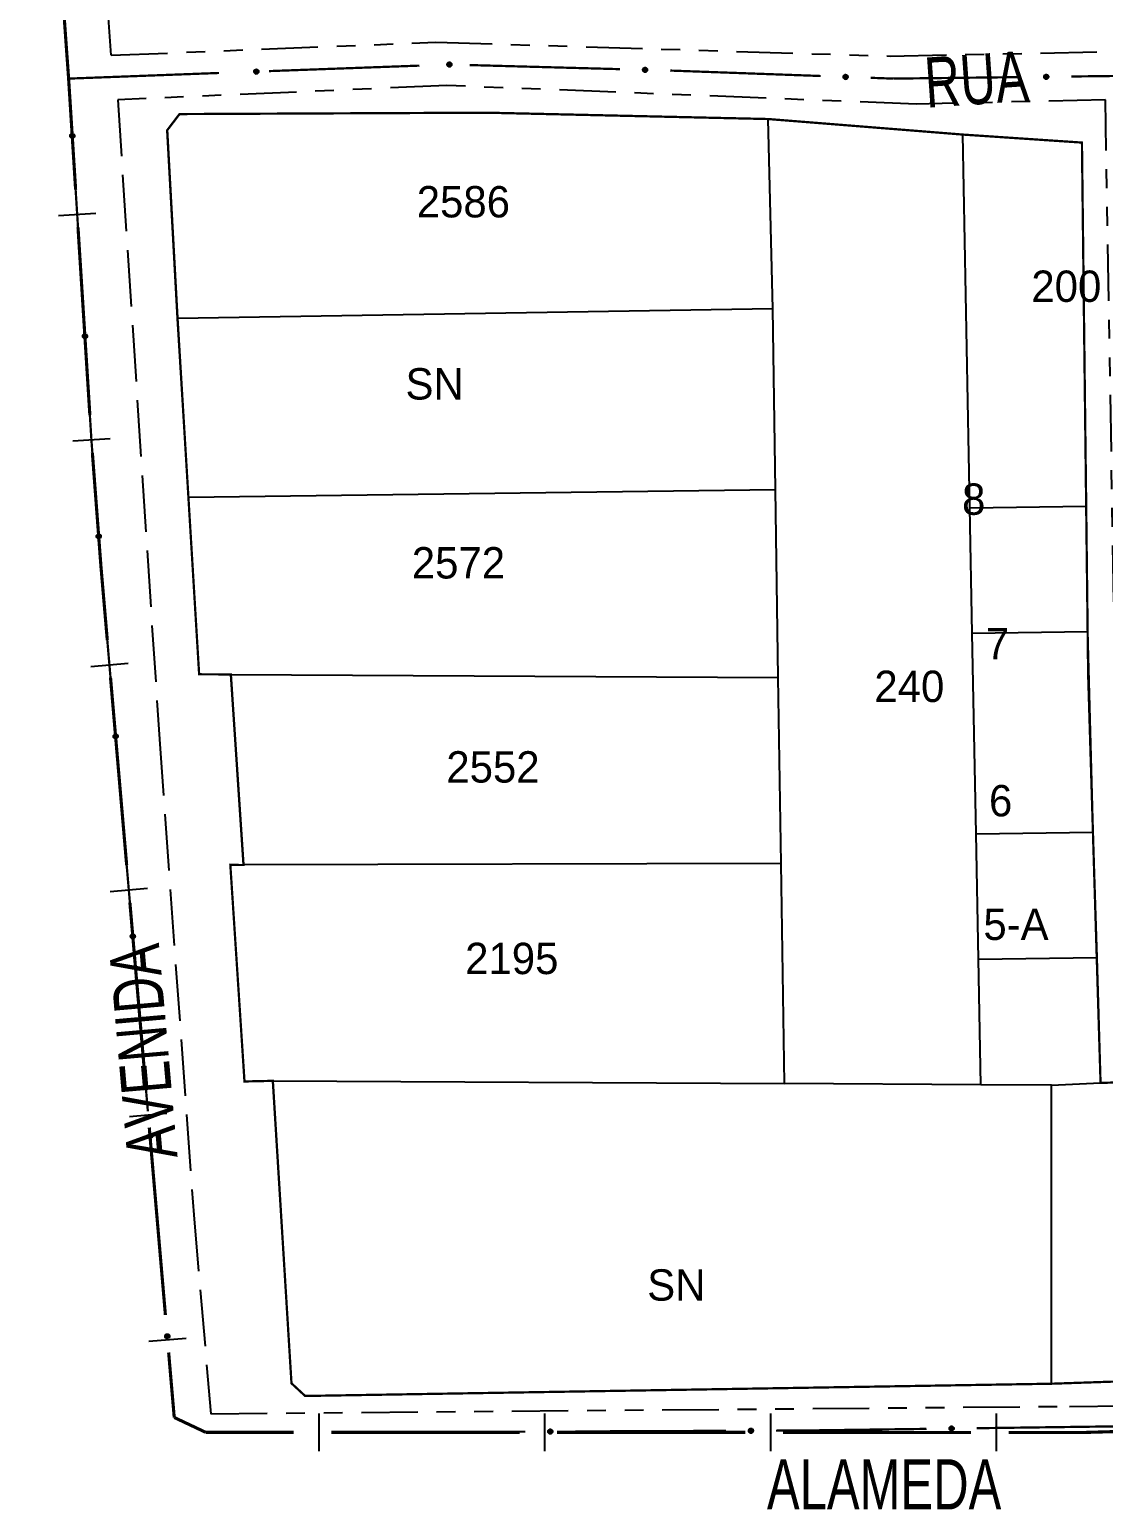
# Model space of a CAD drawing. Extents: x 203555 to 204724, y 4873703 to 4874787.
# Drawn here: x 203772.7 to 203858.4, y 4873703.3 to 4873821.3 of the extents above; entities that cross this region are included whole.
import ezdxf
from ezdxf.enums import TextEntityAlignment as Align

# ---------------------------------------------------------------- set-up
doc = ezdxf.new("R2010")
doc.units = 0
doc.header["$LTSCALE"] = 1.5
doc.header["$MEASUREMENT"] = 0
doc.linetypes.add('TRACO_11', pattern=[8, 3, -1, 3, -1])
doc.linetypes.add('TRACO_25', pattern=[8, 3, -1, 1, -1, 1, -1])
for name, color, linetype in [('CD_MALHA_LOTES', 7, 'CONTINUOUS'), ('LM-LIM-SETORES-BAIRROS', 250, 'CONTINUOUS'), ('RU-QUADRA', 210, 'CONTINUOUS'), ('SV-EIXO-RUA-N-PAV', 6, 'CONTINUOUS'), ('SV-EIXO-RUA-PAV', 20, 'CONTINUOUS'), ('SV-RUA-NAO-PAV', 7, 'CONTINUOUS'), ('SV-RUA-PAVIM', 7, 'CONTINUOUS'), ('SV-TXT-RUA-N-PAV', 7, 'CONTINUOUS'), ('SV-TXT-RUA-PAV', 7, 'CONTINUOUS'), ('Th_NmrPort', 1, 'CONTINUOUS')]:
    doc.layers.add(name, color=color, linetype=linetype)
doc.styles.add('ARIAL', font='ARIAL.SHX')

msp = doc.modelspace()

# ---------------------------------------------------------------- linework, layer by layer
at = {"layer": 'CD_MALHA_LOTES', "linetype": 'Continuous', "flags": 128}
for points in [[(203784.520316, 4873798.269762), (203783.696604, 4873813.290924), (203784.674106, 4873814.572618), (203809.188944, 4873814.684172), (203831.616844, 4873814.17785)], [(203831.985898, 4873799.054898), (203831.616844, 4873814.17785)], [(203831.616844, 4873814.17785), (203847.136638, 4873812.938984)], [(203847.70606, 4873783.181844), (203847.136638, 4873812.938984)], [(203847.136638, 4873812.938984), (203856.638977, 4873812.300349)], [(203856.638977, 4873812.300349), (203856.976904, 4873783.323163)], [(203831.985898, 4873799.054898), (203784.520316, 4873798.269762)], [(203832.202476, 4873784.632427), (203831.985898, 4873799.054898)], [(203785.38277, 4873784.040224), (203784.520316, 4873798.269762)], [(203785.38277, 4873784.040224), (203832.202476, 4873784.632427)], [(203786.239147, 4873769.910956), (203785.38277, 4873784.040224)], [(203832.42736, 4873769.656823), (203832.202476, 4873784.632427)], [(203847.70606, 4873783.181844), (203856.976904, 4873783.323163)], [(203847.897379, 4873773.18376), (203847.70606, 4873783.181844)], [(203856.976904, 4873783.323163), (203857.093513, 4873773.323898)], [(203847.897379, 4873773.18376), (203857.093513, 4873773.323898)], [(203848.203491, 4873757.186826), (203847.897379, 4873773.18376)], [(203857.093513, 4873773.323898), (203857.515455, 4873757.32204)], [(203788.770413, 4873769.89959), (203786.239147, 4873769.910956)], [(203788.770413, 4873769.89959), (203832.42736, 4873769.656823)], [(203789.78268, 4873754.708699), (203788.770413, 4873769.89959)], [(203832.649969, 4873754.832748), (203832.42736, 4873769.656823)], [(203848.203491, 4873757.186826), (203857.515455, 4873757.32204)], [(203848.39481, 4873747.188742), (203848.203491, 4873757.186826)], [(203857.515455, 4873757.32204), (203857.81946, 4873747.327851)], [(203788.727158, 4873754.711256), (203789.78268, 4873754.708699)], [(203789.857519, 4873737.449362), (203788.727158, 4873754.711256)], [(203832.649969, 4873754.832748), (203789.78268, 4873754.708699)], [(203832.913609, 4873737.276266), (203832.649969, 4873754.832748)], [(203848.39481, 4873747.188742), (203857.81946, 4873747.327851)], [(203848.58613, 4873737.190658), (203848.39481, 4873747.188742)], [(203857.81946, 4873747.327851), (203858.123466, 4873737.333661)], [(203792.118738, 4873737.499098), (203789.857519, 4873737.449362)], [(203792.118738, 4873737.499098), (203832.913609, 4873737.276266)], [(203854.219637, 4873713.352863), (203794.692895, 4873712.37681), (203793.604376, 4873713.384259), (203792.118738, 4873737.499098)], [(203848.58613, 4873737.190658), (203832.913609, 4873737.276266)], [(203854.21429, 4873737.159916), (203848.58613, 4873737.190658)], [(203854.21429, 4873737.159916), (203858.123466, 4873737.333661)], [(203854.219637, 4873713.352863), (203854.21429, 4873737.159916)], [(203858.123466, 4873737.333661), (203864.466861, 4873737.520634)], [(203864.455142, 4873713.701649), (203854.219637, 4873713.352863)]]:
    msp.add_lwpolyline(points, dxfattribs=at)
at = {"layer": 'LM-LIM-SETORES-BAIRROS', "const_width": 0.25}
for points in [[(203775.830426, 4873817.399627), (203775.391915, 4873823.507139)], [(203775.885704, 4873816.524605), (203775.830426, 4873817.399627)], [(203776.390088, 4873808.540521), (203775.885704, 4873816.524605)], [(203777.524953, 4873790.576332), (203776.579232, 4873805.54649)], [(203778.409532, 4873778.500035), (203777.724783, 4873787.583041)], [(203778.486029, 4873777.612104), (203778.409532, 4873778.500035)], [(203778.915196, 4873772.630557), (203778.486029, 4873777.612104)], [(203780.460197, 4873754.696986), (203779.172696, 4873769.641628)], [(203782.005199, 4873736.763415), (203780.717698, 4873751.708057)], [(203783.550201, 4873718.829844), (203782.262699, 4873733.774486)], [(203784.253876, 4873710.661949), (203783.807701, 4873715.840915)], [(203784.979026, 4873710.319721), (203784.253876, 4873710.661949)], [(203786.760867, 4873709.478797), (203784.979026, 4873710.319721)], [(203786.790551, 4873709.479518), (203786.760867, 4873709.478797)], [(203793.790551, 4873709.478516), (203786.790551, 4873709.479518)], [(203811.790551, 4873709.475941), (203796.790551, 4873709.478087)], [(203829.790551, 4873709.473365), (203814.790551, 4873709.475511)], [(203847.790551, 4873709.470789), (203832.790551, 4873709.472936)], [(203856.898633, 4873709.469486), (203850.790551, 4873709.47036)], [(203857.790187, 4873709.494934), (203856.898633, 4873709.469486)], [(203865.78693, 4873709.723217), (203857.790187, 4873709.494934)]]:
    msp.add_lwpolyline(points, dxfattribs=at)
at = {"layer": 'LM-LIM-SETORES-BAIRROS'}
for points in [[(203778.0132, 4873806.639072), (203775.019169, 4873806.449928)], [(203779.148065, 4873788.674883), (203776.154033, 4873788.485739)], [(203780.581327, 4873770.766688), (203777.592399, 4873770.509188)], [(203782.126329, 4873752.833117), (203779.1374, 4873752.575617)], [(203783.67133, 4873734.899546), (203780.682402, 4873734.642046)], [(203785.216332, 4873716.965975), (203782.227403, 4873716.708475)], [(203795.790766, 4873710.97823), (203795.790336, 4873707.97823)], [(203813.790766, 4873710.975654), (203813.790336, 4873707.975654)], [(203831.790765, 4873710.973079), (203831.790336, 4873707.973079)], [(203849.790765, 4873710.970503), (203849.790336, 4873707.970503)]]:
    msp.add_lwpolyline(points, dxfattribs=at)
at = {"layer": 'RU-QUADRA', "linetype": 'Continuous', "const_width": 0.18, "flags": 128}
msp.add_lwpolyline([(203864.466861, 4873737.520634), (203858.123466, 4873737.333661), (203857.133807, 4873769.868709), (203856.638977, 4873812.300349), (203847.136638, 4873812.938984), (203831.616844, 4873814.17785), (203809.188944, 4873814.684172), (203784.674106, 4873814.572618), (203783.696604, 4873813.290924), (203784.520316, 4873798.269762), (203786.239147, 4873769.910956), (203788.770413, 4873769.89959), (203789.78268, 4873754.708699), (203788.727158, 4873754.711256), (203789.857519, 4873737.449362), (203792.118738, 4873737.499098), (203793.604376, 4873713.384259), (203794.692895, 4873712.37681), (203854.219637, 4873713.352863), (203864.455142, 4873713.701649)], dxfattribs=at)
at = {"layer": 'SV-EIXO-RUA-N-PAV', "const_width": 0.18}
for points in [[(203775.830426, 4873817.399627), (203787.821997, 4873817.849314)], [(203791.819226, 4873817.998169), (203803.811252, 4873818.43557)], [(203807.809068, 4873818.479217), (203819.80464, 4873818.153248)], [(203823.803058, 4873818.041243), (203835.795254, 4873817.608533)], [(203839.792652, 4873817.464296), (203840.792002, 4873817.428237)], [(203840.792002, 4873817.428237), (203841.584972, 4873817.399627)], [(203841.584972, 4873817.399627), (203851.790765, 4873817.520959)], [(203855.790482, 4873817.568509), (203859.7902, 4873817.61606)], [(203800.244636, 4873709.477007), (203801.244585, 4873709.487062)], [(203801.244585, 4873709.487062), (203801.603615, 4873709.490662)], [(203801.603615, 4873709.490662), (203812.244483, 4873709.533064)], [(203816.244451, 4873709.549003), (203828.244355, 4873709.596821)], [(203832.244324, 4873709.61276), (203834.244308, 4873709.62073)], [(203834.244308, 4873709.62073), (203834.280774, 4873709.62085)], [(203834.280774, 4873709.62085), (203844.24343, 4873709.7531)], [(203848.243078, 4873709.806194), (203860.24202, 4873709.965475)]]:
    msp.add_lwpolyline(points, dxfattribs=at)
at = {"layer": 'SV-EIXO-RUA-N-PAV'}
for points in [[(203790.658953, 4873818.066002), (203790.691742, 4873818.102292), (203790.727343, 4873818.126776), (203790.762914, 4873818.13865), (203790.797083, 4873818.140947), (203790.832304, 4873818.13936), (203790.867461, 4873818.129925), (203790.904162, 4873818.11081), (203790.940796, 4873818.078174), (203790.963481, 4873818.040055), (203790.976988, 4873818.005805), (203790.981435, 4873817.970313), (203790.97932, 4873817.936123), (203790.968312, 4873817.899928), (203790.948577, 4873817.862924), (203790.914869, 4873817.826882), (203790.879802, 4873817.803118), (203790.845094, 4873817.792536), (203790.809385, 4873817.788291), (203790.773447, 4873817.790342), (203790.738989, 4873817.799803), (203790.701767, 4873817.819739), (203790.666634, 4873817.853481), (203790.642533, 4873817.888186), (203790.631467, 4873817.922735), (203790.628079, 4873817.957985), (203790.629242, 4873817.993331), (203790.637255, 4873818.029067), (203790.658953, 4873818.066002)], [(203806.063241, 4873818.63678), (203806.098271, 4873818.670911), (203806.135357, 4873818.693081), (203806.171611, 4873818.70267), (203806.205857, 4873818.70279), (203806.240906, 4873818.698967), (203806.275392, 4873818.687315), (203806.310804, 4873818.665906), (203806.345288, 4873818.631006), (203806.365503, 4873818.591522), (203806.376805, 4873818.556482), (203806.378986, 4873818.52078), (203806.374702, 4873818.486794), (203806.361415, 4873818.451372), (203806.339367, 4873818.415697), (203806.303435, 4873818.381871), (203806.266928, 4873818.360385), (203806.231618, 4873818.352031), (203806.195712, 4873818.350065), (203806.159976, 4873818.354398), (203806.12619, 4873818.36603), (203806.090311, 4873818.388293), (203806.057394, 4873818.4242), (203806.035549, 4873818.460367), (203806.026701, 4873818.49555), (203806.025562, 4873818.530944), (203806.02897, 4873818.566145), (203806.039238, 4873818.601299), (203806.063241, 4873818.63678)], [(203821.663265, 4873818.212863), (203821.698295, 4873818.246994), (203821.735381, 4873818.269164), (203821.771634, 4873818.278753), (203821.80588, 4873818.278873), (203821.840929, 4873818.275049), (203821.875416, 4873818.263398), (203821.910827, 4873818.241989), (203821.945312, 4873818.207089), (203821.965527, 4873818.167605), (203821.976829, 4873818.132565), (203821.97901, 4873818.096863), (203821.974725, 4873818.062877), (203821.961438, 4873818.027455), (203821.939391, 4873817.99178), (203821.903459, 4873817.957954), (203821.866952, 4873817.936468), (203821.831642, 4873817.928114), (203821.795735, 4873817.926148), (203821.76, 4873817.930481), (203821.726213, 4873817.942113), (203821.690335, 4873817.964376), (203821.657418, 4873818.000283), (203821.635572, 4873818.03645), (203821.626725, 4873818.071633), (203821.625586, 4873818.107027), (203821.628993, 4873818.142228), (203821.639262, 4873818.177382), (203821.663265, 4873818.212863)], [(203837.654335, 4873817.651605), (203837.689668, 4873817.685423), (203837.72695, 4873817.707262), (203837.763287, 4873817.716528), (203837.797533, 4873817.716343), (203837.832547, 4873817.712208), (203837.866928, 4873817.70025), (203837.902147, 4873817.678526), (203837.93632, 4873817.643321), (203837.956183, 4873817.603659), (203837.967173, 4873817.56852), (203837.969036, 4873817.532799), (203837.964449, 4873817.498853), (203837.950847, 4873817.46355), (203837.928483, 4873817.428074), (203837.892252, 4873817.394568), (203837.855555, 4873817.373408), (203837.820172, 4873817.365369), (203837.784249, 4873817.363723), (203837.748554, 4873817.368373), (203837.714872, 4873817.380305), (203837.679193, 4873817.402886), (203837.646597, 4873817.439085), (203837.625074, 4873817.475445), (203837.61654, 4873817.510706), (203837.615716, 4873817.546109), (203837.619437, 4873817.581277), (203837.630018, 4873817.616339), (203837.654335, 4873817.651605)], [(203853.645645, 4873817.653099), (203853.679315, 4873817.688572), (203853.715507, 4873817.712173), (203853.751359, 4873817.72317), (203853.785574, 4873817.724627), (203853.820746, 4873817.722175), (203853.855661, 4873817.71188), (203853.891881, 4873817.691869), (203853.927702, 4873817.658342), (203853.949443, 4873817.619678), (203853.962105, 4873817.585106), (203853.965679, 4873817.549516), (203853.962724, 4873817.515388), (203853.95083, 4873817.479474), (203853.930193, 4873817.442967), (203853.895609, 4873817.407763), (203853.859968, 4873817.384868), (203853.825012, 4873817.375141), (203853.789209, 4873817.371776), (203853.753332, 4873817.374709), (203853.719117, 4873817.385013), (203853.682396, 4873817.405858), (203853.648103, 4873817.440453), (203853.624862, 4873817.475739), (203853.614647, 4873817.51055), (203853.612127, 4873817.545873), (203853.614157, 4873817.581179), (203853.623046, 4873817.616708), (203853.645645, 4873817.653099)], [(203814.100349, 4873709.650541), (203814.134299, 4873709.685746), (203814.170676, 4873709.709062), (203814.206614, 4873709.719775), (203814.240839, 4873709.720961), (203814.27599, 4873709.718231), (203814.310823, 4873709.70766), (203814.346884, 4873709.687364), (203814.382439, 4873709.653555), (203814.403874, 4873709.61472), (203814.416262, 4873709.580049), (203814.419554, 4873709.544432), (203814.41633, 4873709.510329), (203814.404152, 4873709.47451), (203814.383227, 4873709.438166), (203814.348366, 4873709.403237), (203814.312546, 4873709.380624), (203814.277513, 4873709.371175), (203814.241685, 4873709.368092), (203814.205832, 4873709.371309), (203814.1717, 4873709.381883), (203814.135145, 4873709.403018), (203814.101126, 4873709.437882), (203814.078164, 4873709.473351), (203814.068225, 4873709.508242), (203814.065985, 4873709.543583), (203814.068294, 4873709.578873), (203814.077463, 4873709.614329), (203814.100349, 4873709.650541)], [(203830.100222, 4873709.714298), (203830.134172, 4873709.749503), (203830.170549, 4873709.772818), (203830.206487, 4873709.783532), (203830.240712, 4873709.784718), (203830.275863, 4873709.781988), (203830.310696, 4873709.771417), (203830.346757, 4873709.75112), (203830.382312, 4873709.717312), (203830.403747, 4873709.678477), (203830.416135, 4873709.643806), (203830.419427, 4873709.608189), (203830.416203, 4873709.574086), (203830.404025, 4873709.538267), (203830.3831, 4873709.501923), (203830.348239, 4873709.466994), (203830.312419, 4873709.444381), (203830.277386, 4873709.434931), (203830.241558, 4873709.431849), (203830.205705, 4873709.435066), (203830.171573, 4873709.44564), (203830.135018, 4873709.466774), (203830.100999, 4873709.501639), (203830.078037, 4873709.537108), (203830.068098, 4873709.571999), (203830.065857, 4873709.60734), (203830.068167, 4873709.642629), (203830.077336, 4873709.678086), (203830.100222, 4873709.714298)], [(203846.098125, 4873709.887811), (203846.131746, 4873709.92333), (203846.167905, 4873709.946982), (203846.203742, 4873709.958029), (203846.237955, 4873709.959533), (203846.27313, 4873709.95713), (203846.308059, 4873709.946882), (203846.344307, 4873709.926922), (203846.380175, 4873709.893445), (203846.401969, 4873709.854811), (203846.414679, 4873709.820256), (203846.418302, 4873709.784671), (203846.415395, 4873709.75054), (203846.403551, 4873709.714609), (203846.382964, 4873709.678073), (203846.348429, 4873709.642821), (203846.31282, 4873709.619877), (203846.277877, 4873709.610102), (203846.242079, 4873709.606687), (203846.206197, 4873709.609571), (203846.171968, 4873709.619827), (203846.135219, 4873709.640621), (203846.100877, 4873709.675168), (203846.077587, 4873709.710422), (203846.067325, 4873709.745219), (203846.064756, 4873709.780538), (203846.066737, 4873709.815848), (203846.075576, 4873709.851388), (203846.098125, 4873709.887811)]]:
    msp.add_lwpolyline(points, close=True, dxfattribs=at)
for points in [[(203790.628079, 4873817.957985), (203790.976988, 4873818.005805)], [(203790.629242, 4873817.993331), (203790.963481, 4873818.040055)], [(203790.631467, 4873817.922735), (203790.981435, 4873817.970313)], [(203790.632385, 4873817.940024), (203790.97755, 4873817.985384)], [(203790.632406, 4873817.976891), (203790.965198, 4873818.024531)], [(203790.637255, 4873818.029067), (203790.940796, 4873818.078174)], [(203790.63798, 4873818.01123), (203790.947542, 4873818.059388)], [(203790.640496, 4873817.904818), (203790.97738, 4873817.952607)], [(203790.642533, 4873817.888186), (203790.97932, 4873817.936123)], [(203790.649009, 4873818.045768), (203790.919026, 4873818.092483)], [(203790.656789, 4873817.869911), (203790.969127, 4873817.916805)], [(203790.658953, 4873818.066002), (203790.904162, 4873818.11081)], [(203790.666634, 4873817.853481), (203790.968312, 4873817.899928)], [(203790.677616, 4873818.085044), (203790.878437, 4873818.119677)], [(203790.691742, 4873818.102292), (203790.867461, 4873818.129925)], [(203790.711976, 4873818.116336), (203790.841072, 4873818.133334)], [(203790.727343, 4873818.126776), (203790.832304, 4873818.13936)], [(203806.025562, 4873818.530944), (203806.376805, 4873818.556482)], [(203806.026701, 4873818.49555), (203806.378986, 4873818.52078)], [(203806.028717, 4873818.512745), (203806.376067, 4873818.536067)], [(203806.02897, 4873818.566145), (203806.365503, 4873818.591522)], [(203806.031082, 4873818.549537), (203806.36623, 4873818.57592)], [(203806.034573, 4873818.477095), (203806.373814, 4873818.503367)], [(203806.035549, 4873818.460367), (203806.374702, 4873818.486794)], [(203806.038828, 4873818.583452), (203806.350825, 4873818.611829)], [(203806.039238, 4873818.601299), (203806.345288, 4873818.631006)], [(203806.048614, 4873818.441223), (203806.363302, 4873818.468162)], [(203806.052031, 4873818.617219), (203806.324472, 4873818.646671)], [(203806.057394, 4873818.4242), (203806.361415, 4873818.451372)], [(203806.063241, 4873818.63678), (203806.310804, 4873818.665906)], [(203806.077733, 4873818.407671), (203806.347334, 4873818.433106)], [(203806.083077, 4873818.654596), (203806.285694, 4873818.67639)], [(203806.090311, 4873818.388293), (203806.339367, 4873818.415697)], [(203806.098271, 4873818.670911), (203806.275392, 4873818.687315)], [(203806.11382, 4873818.37939), (203806.313634, 4873818.398531)], [(203806.119357, 4873818.68364), (203806.249273, 4873818.692395)], [(203806.12619, 4873818.36603), (203806.303435, 4873818.381871)], [(203806.135357, 4873818.693081), (203806.240906, 4873818.698967)], [(203806.147438, 4873818.360731), (203806.278755, 4873818.370813)], [(203806.159976, 4873818.354398), (203806.266928, 4873818.360385)], [(203821.625586, 4873818.107027), (203821.976829, 4873818.132565)], [(203821.626725, 4873818.071633), (203821.97901, 4873818.096863)], [(203821.628741, 4873818.088828), (203821.976091, 4873818.11215)], [(203821.628993, 4873818.142228), (203821.965527, 4873818.167605)], [(203821.631105, 4873818.12562), (203821.966254, 4873818.152003)], [(203821.634597, 4873818.053178), (203821.973837, 4873818.07945)], [(203821.635572, 4873818.03645), (203821.974725, 4873818.062877)], [(203821.638852, 4873818.159535), (203821.950849, 4873818.187912)], [(203821.639262, 4873818.177382), (203821.945312, 4873818.207089)], [(203821.648637, 4873818.017306), (203821.963325, 4873818.044245)], [(203821.652055, 4873818.193302), (203821.924495, 4873818.222754)], [(203821.657418, 4873818.000283), (203821.961438, 4873818.027455)], [(203821.663265, 4873818.212863), (203821.910827, 4873818.241989)], [(203821.677756, 4873817.983754), (203821.947358, 4873818.009189)], [(203821.683101, 4873818.230679), (203821.885717, 4873818.252473)], [(203821.690335, 4873817.964376), (203821.939391, 4873817.99178)], [(203821.698295, 4873818.246994), (203821.875416, 4873818.263398)], [(203821.713843, 4873817.955473), (203821.913657, 4873817.974614)], [(203821.719381, 4873818.259723), (203821.849296, 4873818.268478)], [(203821.726213, 4873817.942113), (203821.903459, 4873817.957954)], [(203821.735381, 4873818.269164), (203821.840929, 4873818.275049)], [(203821.747462, 4873817.936814), (203821.878778, 4873817.946896)], [(203821.76, 4873817.930481), (203821.866952, 4873817.936468)], [(203790.687982, 4873817.838279), (203790.955421, 4873817.880804)], [(203790.701767, 4873817.819739), (203790.948577, 4873817.862924)], [(203790.725795, 4873817.81235), (203790.923987, 4873817.844156)], [(203790.738989, 4873817.799803), (203790.914869, 4873817.826882)], [(203790.760532, 4873817.795866), (203790.890941, 4873817.814277)], [(203790.773447, 4873817.790342), (203790.879802, 4873817.803118)], [(203837.615716, 4873817.546109), (203837.967173, 4873817.56852)], [(203837.61654, 4873817.510706), (203837.969036, 4873817.532799)], [(203837.618709, 4873817.527882), (203837.966253, 4873817.548112)], [(203837.619437, 4873817.581277), (203837.956183, 4873817.603659)], [(203837.621401, 4873817.564651), (203837.956771, 4873817.588051)], [(203837.624248, 4873817.492182), (203837.963709, 4873817.515434)], [(203837.625074, 4873817.475445), (203837.964449, 4873817.498853)], [(203837.629449, 4873817.598496), (203837.941687, 4873817.624096)], [(203837.630018, 4873817.616339), (203837.93632, 4873817.643321)], [(203837.637968, 4873817.456186), (203837.952884, 4873817.480324)], [(203837.642952, 4873817.632144), (203837.915644, 4873817.659171)], [(203837.646597, 4873817.439085), (203837.950847, 4873817.46355)], [(203837.654335, 4873817.651605), (203837.902147, 4873817.678526)], [(203837.666788, 4873817.422376), (203837.936605, 4873817.44541)], [(203837.67433, 4873817.669243), (203837.877132, 4873817.689234)], [(203837.679193, 4873817.402886), (203837.928483, 4873817.428074)], [(203837.689668, 4873817.685423), (203837.866928, 4873817.70025)], [(203837.702622, 4873817.393775), (203837.902598, 4873817.411137)], [(203837.710867, 4873817.697964), (203837.840855, 4873817.705562)], [(203837.714872, 4873817.380305), (203837.892252, 4873817.394568)], [(203837.72695, 4873817.707262), (203837.832547, 4873817.712208)], [(203837.736073, 4873817.374818), (203837.867474, 4873817.383731)], [(203837.748554, 4873817.368373), (203837.855555, 4873817.373408)], [(203853.612127, 4873817.545873), (203853.962105, 4873817.585106)], [(203853.614157, 4873817.581179), (203853.949443, 4873817.619678)], [(203853.614647, 4873817.51055), (203853.965679, 4873817.549516)], [(203853.61599, 4873817.527811), (203853.962165, 4873817.564677)], [(203853.616916, 4873817.564667), (203853.950779, 4873817.604116)], [(203853.623046, 4873817.616708), (203853.927702, 4873817.658342)], [(203853.623234, 4873817.492417), (203853.96119, 4873817.531915)], [(203853.623333, 4873817.598858), (203853.933984, 4873817.639396)], [(203853.624862, 4873817.475739), (203853.962724, 4873817.515388)], [(203853.635207, 4873817.633115), (203853.90629, 4873817.673182)], [(203853.638664, 4873817.45712), (203853.95206, 4873817.496326)], [(203853.645645, 4873817.653099), (203853.891881, 4873817.691869)], [(203853.648103, 4873817.440453), (203853.95083, 4873817.479474)], [(203853.66477, 4873817.671676), (203853.866381, 4873817.701365)], [(203853.669071, 4873817.424731), (203853.937473, 4873817.460673)], [(203853.679315, 4873817.688572), (203853.855661, 4873817.71188)], [(203853.682396, 4873817.405858), (203853.930193, 4873817.442967)], [(203853.699889, 4873817.702115), (203853.829363, 4873817.715936)], [(203853.706235, 4873817.39788), (203853.905149, 4873817.424808)], [(203853.715507, 4873817.712173), (203853.820746, 4873817.722175)], [(203853.719117, 4873817.385013), (203853.895609, 4873817.407763)], [(203853.740556, 4873817.380548), (203853.871379, 4873817.39575)], [(203853.753332, 4873817.374709), (203853.859968, 4873817.384868)], [(203814.065985, 4873709.543583), (203814.416262, 4873709.580049)], [(203814.068225, 4873709.508242), (203814.419554, 4873709.544432)], [(203814.068294, 4873709.578873), (203814.403874, 4873709.61472)], [(203814.069705, 4873709.525491), (203814.41616, 4873709.559621)], [(203814.070922, 4873709.562338), (203814.405086, 4873709.599148)], [(203814.076668, 4873709.490041), (203814.414926, 4873709.526867)], [(203814.077463, 4873709.614329), (203814.382439, 4873709.653555)], [(203814.077609, 4873709.596478), (203814.388571, 4873709.63456)], [(203814.078164, 4873709.473351), (203814.41633, 4873709.510329)], [(203814.089754, 4873709.63064), (203814.361145, 4873709.668564)], [(203814.091819, 4873709.454624), (203814.405516, 4873709.491351)], [(203814.100349, 4873709.650541), (203814.346884, 4873709.687364)], [(203814.101126, 4873709.437882), (203814.404152, 4873709.47451)], [(203814.119621, 4873709.668966), (203814.32146, 4873709.697061)], [(203814.121969, 4873709.421995), (203814.390648, 4873709.455814)], [(203814.134299, 4873709.685746), (203814.310823, 4873709.70766)], [(203814.135145, 4873709.403018), (203814.383227, 4873709.438166)], [(203814.154978, 4873709.699127), (203814.284558, 4873709.711924)], [(203814.15892, 4873709.394852), (203814.358041, 4873709.420207)], [(203814.170676, 4873709.709062), (203814.27599, 4873709.718231)], [(203814.1717, 4873709.381883), (203814.348366, 4873709.403237)], [(203814.193103, 4873709.377249), (203814.324042, 4873709.391416)], [(203814.205832, 4873709.371309), (203814.312546, 4873709.380624)], [(203830.065857, 4873709.60734), (203830.416135, 4873709.643806)], [(203830.068098, 4873709.571999), (203830.419427, 4873709.608189)], [(203830.068167, 4873709.642629), (203830.403747, 4873709.678477)], [(203830.069578, 4873709.589248), (203830.416033, 4873709.623377)], [(203830.070795, 4873709.626095), (203830.404959, 4873709.662905)], [(203830.076541, 4873709.553798), (203830.414799, 4873709.590624)], [(203830.077336, 4873709.678086), (203830.382312, 4873709.717312)], [(203830.077482, 4873709.660235), (203830.388444, 4873709.698317)], [(203830.078037, 4873709.537108), (203830.416203, 4873709.574086)], [(203830.089627, 4873709.694397), (203830.361018, 4873709.732321)], [(203830.091692, 4873709.51838), (203830.405389, 4873709.555108)], [(203830.100222, 4873709.714298), (203830.346757, 4873709.75112)], [(203830.100999, 4873709.501639), (203830.404025, 4873709.538267)], [(203830.119494, 4873709.732723), (203830.321333, 4873709.760818)], [(203830.121842, 4873709.485752), (203830.39052, 4873709.519571)], [(203830.134172, 4873709.749503), (203830.310696, 4873709.771417)], [(203830.135018, 4873709.466774), (203830.3831, 4873709.501923)], [(203830.154851, 4873709.762884), (203830.284431, 4873709.775681)], [(203830.158793, 4873709.458608), (203830.357914, 4873709.483963)], [(203830.170549, 4873709.772818), (203830.275863, 4873709.781988)], [(203830.171573, 4873709.44564), (203830.348239, 4873709.466994)], [(203830.192976, 4873709.441006), (203830.323915, 4873709.455173)], [(203830.205705, 4873709.435066), (203830.312419, 4873709.444381)], [(203846.064756, 4873709.780538), (203846.414679, 4873709.820256)], [(203846.066737, 4873709.815848), (203846.401969, 4873709.854811)], [(203846.067325, 4873709.745219), (203846.418302, 4873709.784671)], [(203846.068644, 4873709.762482), (203846.414767, 4873709.799828)], [(203846.069519, 4873709.799339), (203846.403327, 4873709.839251)], [(203846.075576, 4873709.851388), (203846.380175, 4873709.893445)], [(203846.075888, 4873709.833539), (203846.386483, 4873709.874508)], [(203846.075936, 4873709.727098), (203846.413837, 4873709.767064)], [(203846.077587, 4873709.710422), (203846.415395, 4873709.75054)], [(203846.087715, 4873709.867812), (203846.358742, 4873709.908256)], [(203846.091416, 4873709.691823), (203846.404757, 4873709.731463)], [(203846.098125, 4873709.887811), (203846.344307, 4873709.926922)], [(203846.100877, 4873709.675168), (203846.403551, 4873709.714609)], [(203846.117225, 4873709.906414), (203846.318794, 4873709.936383)], [(203846.121867, 4873709.659475), (203846.39022, 4873709.695789)], [(203846.131746, 4873709.92333), (203846.308059, 4873709.946882)], [(203846.135219, 4873709.640621), (203846.382964, 4873709.678073)], [(203846.152301, 4873709.936902), (203846.281756, 4873709.950902)], [(203846.159068, 4873709.632676), (203846.357945, 4873709.65988)], [(203846.167905, 4873709.946982), (203846.27313, 4873709.95713)], [(203846.171968, 4873709.619827), (203846.348429, 4873709.642821)], [(203846.193414, 4873709.615392), (203846.324215, 4873709.630775)], [(203846.206197, 4873709.609571), (203846.31282, 4873709.619877)]]:
    msp.add_lwpolyline(points, dxfattribs=at)
at = {"layer": 'SV-EIXO-RUA-PAV', "const_width": 0.18}
for points in [[(203775.15546, 4873826.800447), (203775.799988, 4873817.823555)], [(203775.799988, 4873817.823555), (203775.830426, 4873817.399627)], [(203775.830426, 4873817.399627), (203775.992773, 4873814.829769)], [(203776.244965, 4873810.837728), (203777.001542, 4873798.861602)], [(203777.253734, 4873794.86956), (203777.632022, 4873788.881497)], [(203777.632022, 4873788.881497), (203777.658541, 4873788.46172)], [(203777.658541, 4873788.46172), (203778.077969, 4873782.898121)], [(203778.378668, 4873778.90944), (203778.409532, 4873778.500035)], [(203778.409532, 4873778.500035), (203779.404293, 4873766.953372)], [(203779.747627, 4873762.968134), (203780.777628, 4873751.01242)], [(203781.120962, 4873747.027182), (203782.150963, 4873735.071468)], [(203782.494296, 4873731.08623), (203783.524297, 4873719.130516)], [(203783.867631, 4873715.145278), (203784.210965, 4873711.16004)], [(203784.210965, 4873711.16004), (203784.253876, 4873710.661949)]]:
    msp.add_lwpolyline(points, dxfattribs=at)
at = {"layer": 'SV-EIXO-RUA-PAV'}
for points in [[(203776.219672, 4873812.984084), (203776.256821, 4873812.952272), (203776.282245, 4873812.917336), (203776.295062, 4873812.882094), (203776.298268, 4873812.847998), (203776.297619, 4873812.812747), (203776.289124, 4873812.777351), (203776.270993, 4873812.740154), (203776.239344, 4873812.702664), (203776.201843, 4873812.678972), (203776.167964, 4873812.664558), (203776.132604, 4873812.659168), (203776.09837, 4873812.660372), (203776.061894, 4873812.670412), (203776.024378, 4873812.689154), (203775.987451, 4873812.721891), (203775.962761, 4873812.756313), (203775.951259, 4873812.790726), (203775.946065, 4873812.826309), (203775.947159, 4873812.86229), (203775.955698, 4873812.896987), (203775.974636, 4873812.934726), (203776.007431, 4873812.970746), (203776.041481, 4873812.995762), (203776.075724, 4873813.007745), (203776.110871, 4873813.01207), (203776.146235, 4873813.011849), (203776.182172, 4873813.00479), (203776.219672, 4873812.984084)], [(203777.22844, 4873797.015916), (203777.26559, 4873796.984105), (203777.291013, 4873796.949168), (203777.303831, 4873796.913926), (203777.307037, 4873796.87983), (203777.306388, 4873796.844579), (203777.297893, 4873796.809183), (203777.279762, 4873796.771986), (203777.248112, 4873796.734496), (203777.210611, 4873796.710805), (203777.176733, 4873796.69639), (203777.141372, 4873796.691), (203777.107138, 4873796.692204), (203777.070663, 4873796.702244), (203777.033147, 4873796.720986), (203776.996219, 4873796.753723), (203776.97153, 4873796.788145), (203776.960027, 4873796.822558), (203776.954833, 4873796.858141), (203776.955927, 4873796.894122), (203776.964466, 4873796.928819), (203776.983405, 4873796.966558), (203777.016199, 4873797.002578), (203777.050249, 4873797.027594), (203777.084492, 4873797.039577), (203777.119639, 4873797.043902), (203777.155004, 4873797.043681), (203777.19094, 4873797.036623), (203777.22844, 4873797.015916)], [(203778.327287, 4873781.055329), (203778.36482, 4873781.023972), (203778.390666, 4873780.989347), (203778.403911, 4873780.954264), (203778.407531, 4873780.92021), (203778.407311, 4873780.884953), (203778.399247, 4873780.849457), (203778.381569, 4873780.812042), (203778.350378, 4873780.77417), (203778.313168, 4873780.750024), (203778.279467, 4873780.735199), (203778.244175, 4873780.729379), (203778.209929, 4873780.730167), (203778.173334, 4873780.739763), (203778.135592, 4873780.758048), (203778.09827, 4873780.790333), (203778.073164, 4873780.824453), (203778.061244, 4873780.858723), (203778.055618, 4873780.894241), (203778.056274, 4873780.930232), (203778.064391, 4873780.965031), (203778.082869, 4873781.002997), (203778.115223, 4873781.039413), (203778.148967, 4873781.064841), (203778.183062, 4873781.077239), (203778.218154, 4873781.081991), (203778.253518, 4873781.0822), (203778.289538, 4873781.075579), (203778.327287, 4873781.055329)], [(203779.673302, 4873765.113352), (203779.711168, 4873765.082398), (203779.737383, 4873765.048051), (203779.751002, 4873765.013111), (203779.754987, 4873764.979098), (203779.755143, 4873764.943841), (203779.747459, 4873764.90826), (203779.730183, 4873764.870659), (203779.699398, 4873764.832455), (203779.662448, 4873764.807913), (203779.628908, 4873764.792728), (203779.59368, 4873764.786532), (203779.559427, 4873764.786953), (203779.522732, 4873764.796157), (203779.484797, 4873764.814037), (203779.447131, 4873764.845922), (203779.421662, 4873764.879771), (203779.409376, 4873764.913912), (203779.403371, 4873764.949368), (203779.403642, 4873764.985364), (203779.411387, 4873765.020247), (203779.429458, 4873765.058409), (203779.46142, 4873765.095168), (203779.494891, 4873765.120956), (203779.52885, 4873765.133718), (203779.56389, 4873765.138845), (203779.59925, 4873765.139432), (203779.635338, 4873765.133197), (203779.673302, 4873765.113352)], [(203781.046636, 4873749.1724), (203781.084503, 4873749.141446), (203781.110718, 4873749.107099), (203781.124337, 4873749.072159), (203781.128321, 4873749.038146), (203781.128478, 4873749.002889), (203781.120794, 4873748.967308), (203781.103517, 4873748.929707), (203781.072733, 4873748.891503), (203781.035783, 4873748.866961), (203781.002243, 4873748.851776), (203780.967015, 4873748.84558), (203780.932762, 4873748.846001), (203780.896067, 4873748.855205), (203780.858132, 4873748.873085), (203780.820466, 4873748.90497), (203780.794997, 4873748.938819), (203780.782711, 4873748.97296), (203780.776706, 4873749.008416), (203780.776977, 4873749.044412), (203780.784721, 4873749.079295), (203780.802792, 4873749.117457), (203780.834755, 4873749.154216), (203780.868225, 4873749.180004), (203780.902185, 4873749.192766), (203780.937224, 4873749.197893), (203780.972585, 4873749.19848), (203781.008673, 4873749.192245), (203781.046636, 4873749.1724)], [(203782.419971, 4873733.231448), (203782.457838, 4873733.200494), (203782.484053, 4873733.166147), (203782.497672, 4873733.131207), (203782.501656, 4873733.097194), (203782.501813, 4873733.061937), (203782.494128, 4873733.026356), (203782.476852, 4873732.988754), (203782.446068, 4873732.950551), (203782.409118, 4873732.926009), (203782.375577, 4873732.910824), (203782.340349, 4873732.904627), (203782.306097, 4873732.905049), (203782.269401, 4873732.914253), (203782.231467, 4873732.932133), (203782.193801, 4873732.964018), (203782.168331, 4873732.997867), (203782.156046, 4873733.032008), (203782.15004, 4873733.067464), (203782.150312, 4873733.10346), (203782.158056, 4873733.138343), (203782.176127, 4873733.176505), (203782.20809, 4873733.213264), (203782.24156, 4873733.239052), (203782.27552, 4873733.251814), (203782.310559, 4873733.256941), (203782.345919, 4873733.257528), (203782.382008, 4873733.251293), (203782.419971, 4873733.231448)], [(203783.793306, 4873717.290496), (203783.831172, 4873717.259542), (203783.857387, 4873717.225195), (203783.871007, 4873717.190255), (203783.874991, 4873717.156242), (203783.875148, 4873717.120985), (203783.867463, 4873717.085404), (203783.850187, 4873717.047802), (203783.819402, 4873717.009599), (203783.782453, 4873716.985057), (203783.748912, 4873716.969872), (203783.713684, 4873716.963675), (203783.679431, 4873716.964097), (203783.642736, 4873716.973301), (203783.604801, 4873716.991181), (203783.567136, 4873717.023066), (203783.541666, 4873717.056915), (203783.52938, 4873717.091056), (203783.523375, 4873717.126512), (203783.523646, 4873717.162508), (203783.531391, 4873717.197391), (203783.549462, 4873717.235553), (203783.581425, 4873717.272312), (203783.614895, 4873717.2981), (203783.648855, 4873717.310862), (203783.683894, 4873717.315989), (203783.719254, 4873717.316576), (203783.755342, 4873717.31034), (203783.793306, 4873717.290496)]]:
    msp.add_lwpolyline(points, close=True, dxfattribs=at)
for points in [[(203775.947159, 4873812.86229), (203775.962761, 4873812.756313)], [(203775.952336, 4873812.875347), (203775.974213, 4873812.745474)], [(203775.955698, 4873812.896987), (203775.987451, 4873812.721891)], [(203775.967889, 4873812.910511), (203776.004962, 4873812.713235)], [(203775.974636, 4873812.934726), (203776.024378, 4873812.689154)], [(203775.992802, 4873812.949), (203776.042434, 4873812.682789)], [(203776.007431, 4873812.970746), (203776.061894, 4873812.670412)], [(203776.023593, 4873812.981025), (203776.078787, 4873812.670046)], [(203776.041481, 4873812.995762), (203776.09837, 4873812.660372)], [(203776.058054, 4873812.998241), (203776.114796, 4873812.66275)], [(203776.075724, 4873813.007745), (203776.132604, 4873812.659168)], [(203776.09303, 4873813.007287), (203776.147566, 4873812.663453)], [(203776.110871, 4873813.01207), (203776.167964, 4873812.664558)], [(203776.129885, 4873813.008248), (203776.18637, 4873812.676842)], [(203776.146235, 4873813.011849), (203776.201843, 4873812.678972)], [(203776.164361, 4873813.00359), (203776.220744, 4873812.695421)], [(203776.182172, 4873813.00479), (203776.239344, 4873812.702664)], [(203776.19918, 4873812.993485), (203776.253069, 4873812.724808)], [(203776.219672, 4873812.984084), (203776.270993, 4873812.740154)], [(203776.239203, 4873812.965934), (203776.279172, 4873812.766107)], [(203776.256821, 4873812.952272), (203776.289124, 4873812.777351)], [(203776.2714, 4873812.932419), (203776.291829, 4873812.803822)], [(203776.282245, 4873812.917336), (203776.297619, 4873812.812747)], [(203776.955927, 4873796.894122), (203776.97153, 4873796.788145)], [(203776.961105, 4873796.907179), (203776.982982, 4873796.777306)], [(203776.964466, 4873796.928819), (203776.996219, 4873796.753723)], [(203776.976657, 4873796.942343), (203777.01373, 4873796.745068)], [(203776.983405, 4873796.966558), (203777.033147, 4873796.720986)], [(203777.001571, 4873796.980832), (203777.051202, 4873796.714621)], [(203777.016199, 4873797.002578), (203777.070663, 4873796.702244)], [(203777.032361, 4873797.012857), (203777.087555, 4873796.701878)], [(203777.050249, 4873797.027594), (203777.107138, 4873796.692204)], [(203777.066822, 4873797.030074), (203777.123565, 4873796.694582)], [(203777.084492, 4873797.039577), (203777.141372, 4873796.691)], [(203777.101799, 4873797.039119), (203777.156334, 4873796.695285)], [(203777.119639, 4873797.043902), (203777.176733, 4873796.69639)], [(203777.138654, 4873797.04008), (203777.195138, 4873796.708674)], [(203777.155004, 4873797.043681), (203777.210611, 4873796.710805)], [(203777.173129, 4873797.035422), (203777.229513, 4873796.727253)], [(203777.19094, 4873797.036623), (203777.248112, 4873796.734496)], [(203777.207949, 4873797.025317), (203777.261837, 4873796.75664)], [(203777.22844, 4873797.015916), (203777.279762, 4873796.771986)], [(203777.247972, 4873796.997766), (203777.28794, 4873796.797939)], [(203777.26559, 4873796.984105), (203777.297893, 4873796.809183)], [(203777.280168, 4873796.964251), (203777.300598, 4873796.835654)], [(203777.291013, 4873796.949168), (203777.306388, 4873796.844579)], [(203778.056274, 4873780.930232), (203778.073164, 4873780.824453)], [(203778.061292, 4873780.943352), (203778.084747, 4873780.813754)], [(203778.064391, 4873780.965031), (203778.09827, 4873780.790333)], [(203778.076417, 4873780.978702), (203778.115885, 4873780.781892)], [(203778.082869, 4873781.002997), (203778.135592, 4873780.758048)], [(203778.10086, 4873781.017491), (203778.153724, 4873780.751903)], [(203778.115223, 4873781.039413), (203778.173334, 4873780.739763)], [(203778.131259, 4873781.049888), (203778.190229, 4873780.739602)], [(203778.148967, 4873781.064841), (203778.209929, 4873780.730167)], [(203778.165508, 4873781.067522), (203778.226325, 4873780.732745)], [(203778.183062, 4873781.077239), (203778.244175, 4873780.729379)], [(203778.200373, 4873781.076992), (203778.259083, 4873780.733846)], [(203778.218154, 4873781.081991), (203778.279467, 4873780.735199)], [(203778.237213, 4873781.078401), (203778.297722, 4873780.747706)], [(203778.253518, 4873781.0822), (203778.313168, 4873780.750024)], [(203778.271742, 4873781.074162), (203778.331868, 4873780.766701)], [(203778.289538, 4873781.075579), (203778.350378, 4873780.77417)], [(203778.306682, 4873781.064481), (203778.363833, 4873780.796479)], [(203778.327287, 4873781.055329), (203778.381569, 4873780.812042)], [(203778.347037, 4873781.037418), (203778.389432, 4873780.838092)], [(203778.36482, 4873781.023972), (203778.399247, 4873780.849457)], [(203778.379639, 4873781.004298), (203778.40163, 4873780.875958)], [(203778.390666, 4873780.989347), (203778.407311, 4873780.884953)], [(203779.403642, 4873764.985364), (203779.421662, 4873764.879771)], [(203779.40852, 4873764.998536), (203779.433359, 4873764.869197)], [(203779.411387, 4873765.020247), (203779.447131, 4873764.845922)], [(203779.423265, 4873765.034046), (203779.464836, 4873764.837669)], [(203779.429458, 4873765.058409), (203779.484797, 4873764.814037)], [(203779.447293, 4873765.073094), (203779.502993, 4873764.808086)], [(203779.46142, 4873765.095168), (203779.522732, 4873764.796157)], [(203779.477344, 4873765.105814), (203779.539628, 4873764.796177)], [(203779.494891, 4873765.120956), (203779.559427, 4873764.786953)], [(203779.511402, 4873765.123814), (203779.575795, 4873764.789706)], [(203779.52885, 4873765.133718), (203779.59368, 4873764.786532)], [(203779.546163, 4873765.133656), (203779.60854, 4873764.791157)], [(203779.56389, 4873765.138845), (203779.628908, 4873764.792728)], [(203779.582986, 4873765.135459), (203779.647028, 4873764.80543)], [(203779.59925, 4873765.139432), (203779.662448, 4873764.807913)], [(203779.617559, 4873765.13159), (203779.680969, 4873764.824789)], [(203779.635338, 4873765.133197), (203779.699398, 4873764.832455)], [(203779.6526, 4873765.122282), (203779.712614, 4873764.854907)], [(203779.673302, 4873765.113352), (203779.730183, 4873764.870659)], [(203779.693243, 4873765.095653), (203779.737766, 4873764.896791)], [(203779.711168, 4873765.082398), (203779.747459, 4873764.90826)], [(203779.726197, 4873765.062883), (203779.749559, 4873764.934786)], [(203779.737383, 4873765.048051), (203779.755143, 4873764.943841)], [(203780.776977, 4873749.044412), (203780.794997, 4873748.938819)], [(203780.781855, 4873749.057584), (203780.806693, 4873748.928245)], [(203780.784721, 4873749.079295), (203780.820466, 4873748.90497)], [(203780.7966, 4873749.093094), (203780.838171, 4873748.896717)], [(203780.802792, 4873749.117457), (203780.858132, 4873748.873085)], [(203780.820627, 4873749.132142), (203780.876328, 4873748.867134)], [(203780.834755, 4873749.154216), (203780.896067, 4873748.855205)], [(203780.850678, 4873749.164862), (203780.912963, 4873748.855225)], [(203780.868225, 4873749.180004), (203780.932762, 4873748.846001)], [(203780.884737, 4873749.182862), (203780.94913, 4873748.848754)], [(203780.902185, 4873749.192766), (203780.967015, 4873748.84558)], [(203780.919498, 4873749.192704), (203780.981874, 4873748.850205)], [(203780.937224, 4873749.197893), (203781.002243, 4873748.851776)], [(203780.956321, 4873749.194507), (203781.020363, 4873748.864478)], [(203780.972585, 4873749.19848), (203781.035783, 4873748.866961)], [(203780.990894, 4873749.190638), (203781.054304, 4873748.883837)], [(203781.008673, 4873749.192245), (203781.072733, 4873748.891503)], [(203781.025935, 4873749.18133), (203781.085948, 4873748.913955)], [(203781.046636, 4873749.1724), (203781.103517, 4873748.929707)], [(203781.066577, 4873749.154701), (203781.111101, 4873748.955839)], [(203781.084503, 4873749.141446), (203781.120794, 4873748.967308)], [(203781.099531, 4873749.121931), (203781.122893, 4873748.993834)], [(203781.110718, 4873749.107099), (203781.128478, 4873749.002889)], [(203782.150312, 4873733.10346), (203782.168331, 4873732.997867)], [(203782.155189, 4873733.116632), (203782.180028, 4873732.987293)], [(203782.158056, 4873733.138343), (203782.193801, 4873732.964018)], [(203782.169935, 4873733.152142), (203782.211505, 4873732.955765)], [(203782.176127, 4873733.176505), (203782.231467, 4873732.932133)], [(203782.193962, 4873733.19119), (203782.249663, 4873732.926182)], [(203782.20809, 4873733.213264), (203782.269401, 4873732.914253)], [(203782.224013, 4873733.22391), (203782.286298, 4873732.914273)], [(203782.24156, 4873733.239052), (203782.306097, 4873732.905049)], [(203782.258072, 4873733.24191), (203782.322464, 4873732.907802)], [(203782.27552, 4873733.251814), (203782.340349, 4873732.904627)], [(203782.292833, 4873733.251752), (203782.355209, 4873732.909253)], [(203782.310559, 4873733.256941), (203782.375577, 4873732.910824)], [(203782.329656, 4873733.253555), (203782.393697, 4873732.923526)], [(203782.345919, 4873733.257528), (203782.409118, 4873732.926009)], [(203782.364229, 4873733.249686), (203782.427638, 4873732.942885)], [(203782.382008, 4873733.251293), (203782.446068, 4873732.950551)], [(203782.39927, 4873733.240378), (203782.459283, 4873732.973003)], [(203782.419971, 4873733.231448), (203782.476852, 4873732.988754)], [(203782.439912, 4873733.213749), (203782.484436, 4873733.014887)], [(203782.457838, 4873733.200494), (203782.494128, 4873733.026356)], [(203782.472866, 4873733.180979), (203782.496228, 4873733.052882)], [(203782.484053, 4873733.166147), (203782.501813, 4873733.061937)], [(203783.523646, 4873717.162508), (203783.541666, 4873717.056915)], [(203783.528524, 4873717.17568), (203783.553363, 4873717.046341)], [(203783.531391, 4873717.197391), (203783.567136, 4873717.023066)], [(203783.543269, 4873717.21119), (203783.58484, 4873717.014813)], [(203783.549462, 4873717.235553), (203783.604801, 4873716.991181)], [(203783.567297, 4873717.250238), (203783.622998, 4873716.98523)], [(203783.581425, 4873717.272312), (203783.642736, 4873716.973301)], [(203783.597348, 4873717.282958), (203783.659633, 4873716.973321)], [(203783.614895, 4873717.2981), (203783.679431, 4873716.964097)], [(203783.631406, 4873717.300957), (203783.695799, 4873716.96685)], [(203783.648855, 4873717.310862), (203783.713684, 4873716.963675)], [(203783.666167, 4873717.3108), (203783.728544, 4873716.968301)], [(203783.683894, 4873717.315989), (203783.748912, 4873716.969872)], [(203783.702991, 4873717.312603), (203783.767032, 4873716.982574)], [(203783.719254, 4873717.316576), (203783.782453, 4873716.985057)], [(203783.737563, 4873717.308733), (203783.800973, 4873717.001933)], [(203783.755342, 4873717.31034), (203783.819402, 4873717.009599)], [(203783.772605, 4873717.299426), (203783.832618, 4873717.032051)], [(203783.793306, 4873717.290496), (203783.850187, 4873717.047802)], [(203783.813247, 4873717.272797), (203783.857771, 4873717.073935)], [(203783.831172, 4873717.259542), (203783.867463, 4873717.085404)], [(203783.846201, 4873717.240027), (203783.869563, 4873717.11193)], [(203783.857387, 4873717.225195), (203783.875148, 4873717.120985)]]:
    msp.add_lwpolyline(points, dxfattribs=at)
at = {"layer": 'SV-RUA-NAO-PAV', "linetype": 'TRACO_25'}
for points in [[(203779.226465, 4873819.258006, 7.15991), (203805.105425, 4873820.301765, 7.238198), (203841.335915, 4873819.197136, 7.653123), (203891.535865, 4873820.211264, 8.561261), (203934.82316, 4873820.732865, 9.038816), (203985.841241, 4873821.391302, 9.438085), (204061.65159, 4873822.557226, 9.641633), (204097.427912, 4873823.778666, 9.751236), (204127.098693, 4873823.384199, 9.766893), (204167.291276, 4873823.238421, 10.064386), (204193.518769, 4873822.949433, 10.072216), (204200.129793, 4873823.030378, 10.119188), (204206.412385, 4873823.060054, 10.173989), (204210.890634, 4873823.227641, 10.173989), (204213.445823, 4873823.614832, 10.173989), (204215.755547, 4873826.116501, 10.447997)], [(203859.793516, 4873739.684102, 10.22), (203858.51, 4873815.71, 7.75), (203843.446832, 4873815.359549, 7.747068), (203805.983028, 4873816.849832, 7.426089), (203779.742983, 4873815.707283, 7.15991)], [(203787.175599, 4873710.965157, 9.21105), (203855.640405, 4873711.548795, 9.65729), (203890.501243, 4873711.911566, 10.205305), (203933.080142, 4873713.195201, 10.307079), (203965.06195, 4873713.439384, 10.68286), (203997.368445, 4873714.03083, 10.839436), (204007.742049, 4873713.97771, 10.870751), (204058.868278, 4873712.147085, 11.254361), (204077.670936, 4873711.876832, 11.183902), (204104.635129, 4873712.241125, 11.183902), (204142.766626, 4873712.164963, 11.13693), (204201.558777, 4873713.191568, 11.13693), (204257.224752, 4873714.143129, 11.105615), (204315.184396, 4873715.637608, 11.042984), (204350.220159, 4873716.493767, 11.035155)]]:
    msp.add_polyline3d(points, dxfattribs=at)
at = {"layer": 'SV-RUA-PAVIM', "linetype": 'TRACO_11'}
for points in [[(203779.226465, 4873819.258006, 7.214712), (203778.41232, 4873830.984104, 6.820529), (203776.564465, 4873857.875516, 6.820529), (203775.379191, 4873875.124525, 5.728526), (203773.016436, 4873913.261466, 5.163163), (203772.71855, 4873919.330526, 4.97729), (203772.902054, 4873925.228956, 4.915332), (203772.827089, 4873930.65595, 4.876608)], [(203779.742983, 4873815.707283, 7.214712), (203783.071721, 4873764.733515, 8.56909), (203785.804401, 4873726.805735, 9.023159), (203787.175599, 4873710.965157, 9.242365)]]:
    msp.add_polyline3d(points, dxfattribs=at)

# ---------------------------------------------------------------- texts
at = {"layer": 'SV-TXT-RUA-N-PAV', "style": 'ARIAL', "width": 0.7}
msp.add_text('RUA', height=4, rotation=4, dxfattribs=at).set_placement((203844.243344, 4873815.069173))
msp.add_text('ALAMEDA', height=4, dxfattribs=at).set_placement((203831.517148, 4873703.33294))
at = {"layer": 'SV-TXT-RUA-PAV', "style": 'ARIAL', "width": 0.7}
msp.add_text('AVENIDA', height=4, rotation=95, dxfattribs=at).set_placement((203784.520135, 4873731.430153))
at = {"layer": 'Th_NmrPort', "color": 1}
for s, p in [('2586', (203803.592193, 4873807.584247)), ('200', (203852.604895, 4873800.847614)), ('SN', (203802.697592, 4873793.065881)), ('8', (203847.078746, 4873783.874138)), ('2572', (203803.198226, 4873778.797831)), ('7', (203848.976154, 4873772.351316)), ('240', (203840.087201, 4873768.950747)), ('2552', (203805.951709, 4873762.527249)), ('6', (203849.226471, 4873759.835483)), ('5-A', (203848.77917, 4873749.980757)), ('2195', (203807.453609, 4873747.257932)), ('SN', (203821.971975, 4873721.225))]:
    msp.add_text(s, height=2.5, dxfattribs=at).set_placement(p, align=Align.MIDDLE_LEFT)

doc.saveas('drawing.dxf')
